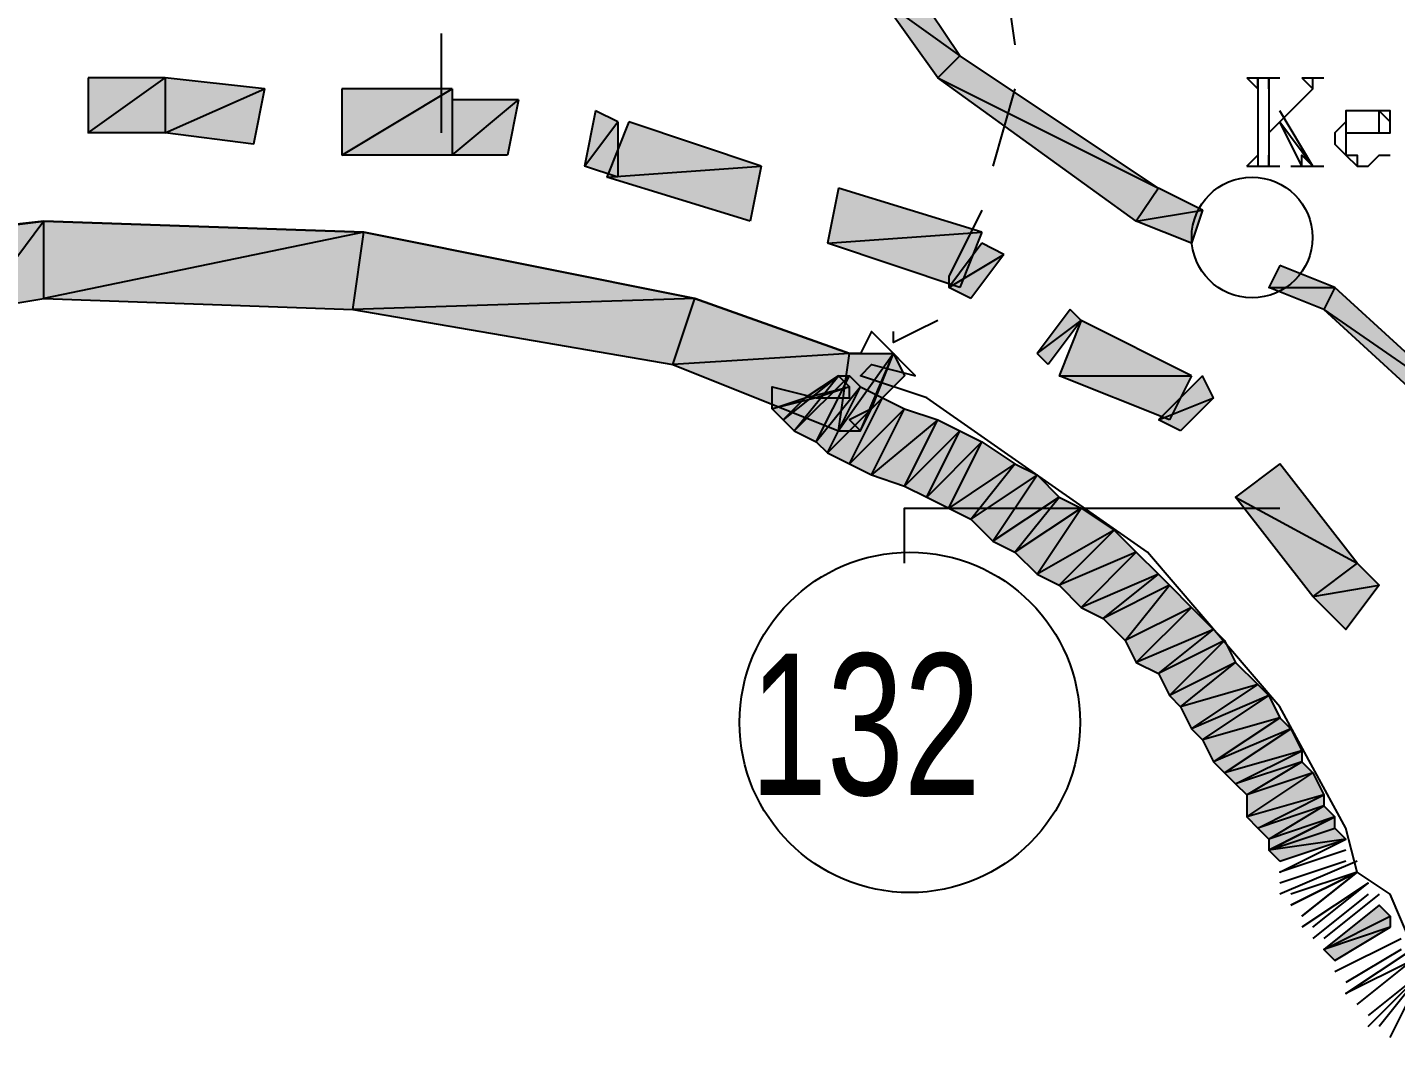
# Model space of a CAD drawing. Header units: millimetres. Extents: x 658 to 813, y 806 to 883.
# Drawn here: x 787.3032 to 787.6802, y 862.6274 to 862.9058 of the extents above; entities that cross this region are included whole.
import ezdxf

# ---------------------------------------------------------------- set-up
doc = ezdxf.new("R2010")
doc.units = ezdxf.units.MM
doc.header["$LTSCALE"] = 0.1
doc.linetypes.add('atContinuous2', pattern=[0])
for name, color, linetype in [('BATKAB', 7, 'Continuous'), ('KLEKTOR2', 7, 'Continuous'), ('LINK SN', 7, 'Continuous'), ('PANTAI', 7, 'Continuous'), ('pantai1', 7, 'Continuous'), ('RENC-JL-SN', 7, 'Continuous'), ('SYMBOL', 7, 'Continuous'), ('TEXT', 8, 'Continuous'), ('zat_Mask_solid', 7, 'Continuous')]:
    doc.layers.add(name, color=color, linetype=linetype)
doc.styles.add('Style2', font='arial.ttf', dxfattribs={"height": 0.2})

msp = doc.modelspace()

# ---------------------------------------------------------------- hatches: boundary and pattern name
at = {"layer": 'KLEKTOR2'}
h = msp.add_hatch(color=7, dxfattribs=at)
h.paths.add_polyline_path([(787.53879, 862.91619), (787.54791, 862.91619), (787.53879, 862.91315)], flags=16)
h.paths.add_polyline_path([(787.54791, 862.91619), (787.53879, 862.91315), (787.56007, 862.89795)])
for points in [[(787.64823, 862.84018), (787.64519, 862.8341), (787.66343, 862.8341)], [(787.64519, 862.8341), (787.66343, 862.8341), (787.66039, 862.82802)], [(787.66343, 862.8341), (787.66039, 862.82802), (787.69991, 862.80066)], [(787.66039, 862.82802), (787.69991, 862.80066), (787.69687, 862.79458)]]:
    msp.add_hatch(color=7, dxfattribs=at).paths.add_polyline_path(points)
at = {"layer": 'pantai1'}
h = msp.add_hatch(color=7, dxfattribs=at)
h.paths.add_polyline_path([(787.30774, 862.83106), (787.30774, 862.85234), (787.2895, 862.82802)], flags=17)
h.paths.add_polyline_path([(787.30774, 862.85234), (787.2895, 862.82802), (787.28342, 862.8493)])
h = msp.add_hatch(color=7, dxfattribs=at)
h.paths.add_polyline_path([(787.53271, 862.79458), (787.54183, 862.81586), (787.52663, 862.79458)], flags=17)
h.paths.add_polyline_path([(787.54183, 862.81586), (787.52663, 862.79458), (787.52967, 862.81586)], flags=17)
for points in [[(787.53575, 862.80066), (787.54183, 862.81586), (787.54487, 862.80978)], [(787.52055, 862.8037), (787.50839, 862.80066), (787.50839, 862.80674)], [(787.51751, 862.8037), (787.51143, 862.79762), (787.50839, 862.80066)], [(787.53575, 862.80066), (787.52967, 862.79762), (787.53271, 862.79458)], [(787.64519, 862.6821), (787.66039, 862.69122), (787.64215, 862.68514)], [(787.66343, 862.68818), (787.64519, 862.6821), (787.66039, 862.69122)], [(787.64519, 862.67906), (787.66343, 862.68514), (787.66343, 862.68818)], [(787.64519, 862.67906), (787.66343, 862.68818), (787.64519, 862.6821)], [(787.66647, 862.6821), (787.64519, 862.67906), (787.66343, 862.68514)], [(787.64823, 862.67602), (787.66647, 862.6821), (787.64519, 862.67906)], [(787.66343, 862.64866), (787.67863, 862.65778), (787.66039, 862.6517)]]:
    msp.add_hatch(color=7, dxfattribs=at).paths.add_polyline_path(points)
h = msp.add_hatch(color=7, dxfattribs=at)
h.paths.add_polyline_path([(787.52055, 862.79154), (787.52967, 862.80978), (787.51447, 862.79458)])
h.paths.add_polyline_path([(787.52967, 862.80978), (787.51447, 862.79458), (787.52663, 862.80978)], flags=17)
h = msp.add_hatch(color=7, dxfattribs=at)
h.paths.add_polyline_path([(787.65431, 862.70338), (787.63607, 862.6973), (787.65431, 862.70642)], flags=17)
h.paths.add_polyline_path([(787.63607, 862.6973), (787.65431, 862.70642), (787.63303, 862.70034)])
h = msp.add_hatch(color=7, dxfattribs=at)
h.paths.add_polyline_path([(787.66039, 862.69426), (787.63911, 862.68818), (787.65735, 862.70034)])
h.paths.add_polyline_path([(787.63911, 862.68818), (787.65735, 862.70034), (787.63911, 862.69426)], flags=17)
h = msp.add_hatch(color=7, dxfattribs=at)
h.paths.add_polyline_path([(787.66039, 862.69122), (787.64215, 862.68514), (787.66039, 862.69426)], flags=17)
h.paths.add_polyline_path([(787.64215, 862.68514), (787.66039, 862.69426), (787.63911, 862.68818)])
h = msp.add_hatch(color=7, dxfattribs=at)
h.paths.add_polyline_path([(787.67863, 862.65778), (787.66039, 862.6517), (787.67863, 862.66082)], flags=17)
h.paths.add_polyline_path([(787.66039, 862.6517), (787.67863, 862.66082), (787.67559, 862.66386)])
at = {"layer": 'RENC-JL-SN'}
h = msp.add_hatch(color=7, dxfattribs=at)
h.paths.add_polyline_path([(787.31991, 862.89186), (787.31991, 862.87666), (787.34119, 862.89186)], flags=16)
h.paths.add_polyline_path([(787.31991, 862.87666), (787.34119, 862.89186), (787.34119, 862.87666)])
h = msp.add_hatch(color=7, dxfattribs=at)
h.paths.add_polyline_path([(787.38983, 862.88882), (787.38983, 862.87058), (787.42023, 862.88882)], flags=16)
h.paths.add_polyline_path([(787.38983, 862.87058), (787.42023, 862.88882), (787.42023, 862.87058)])
h = msp.add_hatch(color=7, dxfattribs=at)
h.paths.add_polyline_path([(787.42023, 862.88578), (787.42023, 862.87058), (787.43847, 862.88578)], flags=16)
h.paths.add_polyline_path([(787.42023, 862.87058), (787.43847, 862.88578), (787.43543, 862.87058)])
h = msp.add_hatch(color=7, dxfattribs=at)
h.paths.add_polyline_path([(787.45975, 862.88274), (787.45671, 862.86754), (787.46583, 862.8797)])
h.paths.add_polyline_path([(787.45671, 862.86754), (787.46583, 862.8797), (787.46583, 862.8645)])
h = msp.add_hatch(color=7, dxfattribs=at)
h.paths.add_polyline_path([(787.46887, 862.8797), (787.46279, 862.8645), (787.50535, 862.86754)])
h.paths.add_polyline_path([(787.46279, 862.8645), (787.50535, 862.86754), (787.50231, 862.85234)])
h = msp.add_hatch(color=7, dxfattribs=at)
h.paths.add_polyline_path([(787.52663, 862.86146), (787.52359, 862.84626), (787.56615, 862.8493)])
h.paths.add_polyline_path([(787.52359, 862.84626), (787.56615, 862.8493), (787.56007, 862.8341)])
h = msp.add_hatch(color=7, dxfattribs=at)
h.paths.add_polyline_path([(787.56615, 862.84626), (787.55703, 862.8341), (787.57223, 862.84322)])
h.paths.add_polyline_path([(787.55703, 862.8341), (787.57223, 862.84322), (787.56311, 862.83106)])
h = msp.add_hatch(color=7, dxfattribs=at)
h.paths.add_polyline_path([(787.59047, 862.82802), (787.58135, 862.81586), (787.59351, 862.82498)])
h.paths.add_polyline_path([(787.58135, 862.81586), (787.59351, 862.82498), (787.58439, 862.81282)])
h = msp.add_hatch(color=7, dxfattribs=at)
h.paths.add_polyline_path([(787.59351, 862.82498), (787.58743, 862.80978), (787.62391, 862.80978)])
h.paths.add_polyline_path([(787.58743, 862.80978), (787.62391, 862.80978), (787.61783, 862.79762)])
h = msp.add_hatch(color=7, dxfattribs=at)
h.paths.add_polyline_path([(787.62695, 862.80978), (787.61479, 862.79762), (787.62999, 862.8037)])
h.paths.add_polyline_path([(787.61479, 862.79762), (787.62999, 862.8037), (787.62087, 862.79458)])
for points in [[(787.64823, 862.78546), (787.63607, 862.77634), (787.66951, 862.7581)], [(787.63607, 862.77634), (787.66951, 862.7581), (787.65735, 862.74898)], [(787.66951, 862.7581), (787.65735, 862.74898), (787.67559, 862.75202)], [(787.65735, 862.74898), (787.67559, 862.75202), (787.66647, 862.73986)]]:
    msp.add_hatch(color=7, dxfattribs=at).paths.add_polyline_path(points)
at = {"layer": 'zat_Mask_solid'}
for points in [[(787.53879, 862.91315), (787.56007, 862.89795), (787.55399, 862.89186)], [(787.56007, 862.89795), (787.55399, 862.89186), (787.61479, 862.86146)], [(787.34119, 862.89186), (787.34119, 862.87666), (787.36855, 862.88882)], [(787.55399, 862.89186), (787.61479, 862.86146), (787.60871, 862.85234)], [(787.34119, 862.87666), (787.36855, 862.88882), (787.36551, 862.87362)], [(787.61479, 862.86146), (787.60871, 862.85234), (787.62695, 862.85538)], [(787.60871, 862.85234), (787.62695, 862.85538), (787.62391, 862.84626)], [(787.39591, 862.8493), (787.30774, 862.83106), (787.30774, 862.85234)], [(787.39287, 862.82802), (787.39591, 862.8493), (787.30774, 862.83106)], [(787.48711, 862.83106), (787.39287, 862.82802), (787.39591, 862.8493)], [(787.48103, 862.81282), (787.48711, 862.83106), (787.39287, 862.82802)], [(787.52967, 862.81586), (787.48103, 862.81282), (787.48711, 862.83106)], [(787.52663, 862.79458), (787.52967, 862.81586), (787.48103, 862.81282)], [(787.51447, 862.79458), (787.52663, 862.80978), (787.51143, 862.79762)], [(787.51751, 862.8037), (787.52967, 862.80674), (787.52663, 862.80978)], [(787.53271, 862.80674), (787.52055, 862.79154), (787.52967, 862.80978)], [(787.52359, 862.7885), (787.53271, 862.80674), (787.52055, 862.79154)], [(787.52055, 862.8037), (787.52967, 862.8037), (787.52967, 862.80674)], [(787.53879, 862.8037), (787.52359, 862.7885), (787.53271, 862.80674)], [(787.52967, 862.78546), (787.53879, 862.8037), (787.52359, 862.7885)], [(787.54487, 862.80066), (787.52967, 862.78546), (787.53879, 862.8037)], [(787.53575, 862.78242), (787.54487, 862.80066), (787.52967, 862.78546)], [(787.55399, 862.79762), (787.53575, 862.78242), (787.54487, 862.80066)], [(787.54487, 862.77938), (787.55399, 862.79762), (787.53575, 862.78242)], [(787.56007, 862.79458), (787.54487, 862.77938), (787.55399, 862.79762)], [(787.55095, 862.77634), (787.56007, 862.79458), (787.54487, 862.77938)], [(787.56615, 862.79154), (787.55095, 862.77634), (787.56007, 862.79458)], [(787.55703, 862.7733), (787.56615, 862.79154), (787.55095, 862.77634)], [(787.57527, 862.78546), (787.55703, 862.7733), (787.56615, 862.79154)], [(787.56311, 862.77026), (787.57527, 862.78546), (787.55703, 862.7733)], [(787.58135, 862.78242), (787.56311, 862.77026), (787.57527, 862.78546)], [(787.56919, 862.76418), (787.58135, 862.78242), (787.56311, 862.77026)], [(787.58743, 862.77634), (787.56919, 862.76418), (787.58135, 862.78242)], [(787.57527, 862.76114), (787.58743, 862.77634), (787.56919, 862.76418)], [(787.59351, 862.7733), (787.57527, 862.76114), (787.58743, 862.77634)], [(787.58135, 862.75506), (787.59351, 862.7733), (787.57527, 862.76114)], [(787.60263, 862.76722), (787.58135, 862.75506), (787.59351, 862.7733)], [(787.58743, 862.75202), (787.60263, 862.76722), (787.58135, 862.75506)], [(787.60871, 862.76114), (787.58743, 862.75202), (787.60263, 862.76722)], [(787.59351, 862.74594), (787.60871, 862.76114), (787.58743, 862.75202)], [(787.61479, 862.75506), (787.59351, 862.74594), (787.60871, 862.76114)], [(787.59959, 862.7429), (787.61479, 862.75506), (787.59351, 862.74594)], [(787.61783, 862.75202), (787.59959, 862.7429), (787.61479, 862.75506)], [(787.60567, 862.73682), (787.61783, 862.75202), (787.59959, 862.7429)], [(787.62391, 862.74594), (787.60567, 862.73682), (787.61783, 862.75202)], [(787.60871, 862.73074), (787.62391, 862.74594), (787.60567, 862.73682)], [(787.62999, 862.73986), (787.60871, 862.73074), (787.62391, 862.74594)], [(787.61479, 862.7277), (787.62999, 862.73986), (787.60871, 862.73074)], [(787.63303, 862.73682), (787.61479, 862.7277), (787.62999, 862.73986)], [(787.61783, 862.72162), (787.63303, 862.73682), (787.61479, 862.7277)], [(787.63607, 862.73074), (787.61783, 862.72162), (787.63303, 862.73682)], [(787.62087, 862.71858), (787.63607, 862.73074), (787.61783, 862.72162)], [(787.64215, 862.72466), (787.62087, 862.71858), (787.63607, 862.73074)], [(787.62391, 862.7125), (787.64215, 862.72466), (787.62087, 862.71858)], [(787.64519, 862.72162), (787.62391, 862.7125), (787.64215, 862.72466)], [(787.62695, 862.70946), (787.64519, 862.72162), (787.62391, 862.7125)], [(787.64823, 862.71554), (787.62695, 862.70946), (787.64519, 862.72162)], [(787.62999, 862.70338), (787.64823, 862.71554), (787.62695, 862.70946)], [(787.65127, 862.7125), (787.62999, 862.70338), (787.64823, 862.71554)], [(787.63303, 862.70034), (787.65127, 862.7125), (787.62999, 862.70338)], [(787.65431, 862.70642), (787.63303, 862.70034), (787.65127, 862.7125)], [(787.63911, 862.69426), (787.65431, 862.70338), (787.63607, 862.6973)], [(787.65735, 862.70034), (787.63911, 862.69426), (787.65431, 862.70338)]]:
    msp.add_hatch(color=7, dxfattribs=at).paths.add_polyline_path(points)

# ---------------------------------------------------------------- linework, layer by layer
at = {"layer": 'BATKAB', "color": 7}
for points in [[(787.57223, 862.92227), (787.57527, 862.90099)], [(787.57527, 862.88882), (787.56919, 862.86754)], [(787.56615, 862.85538), (787.55703, 862.83714), (787.55703, 862.8341)], [(787.55399, 862.82498), (787.54791, 862.82194), (787.54183, 862.8189), (787.54183, 862.82194)]]:
    msp.add_lwpolyline(points, dxfattribs=at)
at = {"layer": 'KLEKTOR2', "color": 7}
for points in [[(787.54791, 862.91619), (787.53879, 862.91315), (787.56007, 862.89795), (787.54791, 862.91619)], [(787.53879, 862.91315), (787.56007, 862.89795), (787.55399, 862.89186), (787.53879, 862.91315)], [(787.56007, 862.89795), (787.55399, 862.89186), (787.61479, 862.86146), (787.56007, 862.89795)], [(787.55399, 862.89186), (787.61479, 862.86146), (787.60871, 862.85234), (787.55399, 862.89186)], [(787.61479, 862.86146), (787.60871, 862.85234), (787.62695, 862.85538), (787.61479, 862.86146)], [(787.60871, 862.85234), (787.62695, 862.85538), (787.62391, 862.84626), (787.60871, 862.85234)], [(787.64823, 862.84018), (787.64519, 862.8341)], [(787.64823, 862.84018), (787.64519, 862.8341), (787.66343, 862.8341), (787.64823, 862.84018)], [(787.64519, 862.8341), (787.66343, 862.8341), (787.66039, 862.82802), (787.64519, 862.8341)], [(787.66343, 862.8341), (787.66039, 862.82802), (787.69991, 862.80066), (787.66343, 862.8341)], [(787.66039, 862.82802), (787.69991, 862.80066), (787.69687, 862.79458), (787.66039, 862.82802)]]:
    msp.add_lwpolyline(points, dxfattribs=at)
at = {"layer": 'LINK SN', "color": 7}
for points in [[(787.41719, 862.90403), (787.41719, 862.87666)], [(787.54487, 862.7581), (787.54487, 862.7733), (787.64823, 862.7733)]]:
    msp.add_lwpolyline(points, dxfattribs=at)
at = {"layer": 'LINK SN', "color": 7, "linetype": 'atContinuous2'}
msp.add_circle((787.54631, 862.71424), 0.0469, dxfattribs=at)
at = {"layer": 'PANTAI', "color": 7}
for points in [[(787.54791, 862.80978), (787.53879, 862.8189), (787.53575, 862.82194), (787.53271, 862.81586), (787.52967, 862.81586), (787.48711, 862.83106), (787.39591, 862.8493), (787.30774, 862.85234), (787.28038, 862.8493), (787.26518, 862.84018), (787.21654, 862.83106), (787.16182, 862.84626), (787.14662, 862.84322), (787.14662, 862.83714), (787.1375, 862.82802), (787.1375, 862.82498), (787.10406, 862.82498), (787.07974, 862.80978), (787.06454, 862.80978), (787.05542, 862.8037), (787.0159, 862.79154)], [(787.68775, 862.64562), (787.67863, 862.6669), (787.66951, 862.67298), (787.66647, 862.68514), (787.64823, 862.71858), (787.61175, 862.76114), (787.55095, 862.8037), (787.53271, 862.80978), (787.53575, 862.81282), (787.54791, 862.80978)]]:
    msp.add_lwpolyline(points, dxfattribs=at)
at = {"layer": 'pantai1', "color": 7}
for points in [[(787.30774, 862.85234), (787.2895, 862.82802), (787.28342, 862.8493), (787.30774, 862.85234)], [(787.30774, 862.83106), (787.30774, 862.85234), (787.2895, 862.82802), (787.30774, 862.83106)], [(787.39591, 862.8493), (787.30774, 862.83106), (787.30774, 862.85234), (787.39591, 862.8493)], [(787.39287, 862.82802), (787.39591, 862.8493), (787.30774, 862.83106), (787.39287, 862.82802)], [(787.48711, 862.83106), (787.39287, 862.82802), (787.39591, 862.8493), (787.48711, 862.83106)], [(787.48103, 862.81282), (787.48711, 862.83106), (787.39287, 862.82802), (787.48103, 862.81282)], [(787.52967, 862.81586), (787.48103, 862.81282), (787.48711, 862.83106), (787.52967, 862.81586)], [(787.52663, 862.79458), (787.52967, 862.81586), (787.48103, 862.81282), (787.52663, 862.79458)], [(787.53271, 862.79458), (787.54183, 862.81586), (787.52663, 862.79458), (787.53271, 862.79458)], [(787.54183, 862.81586), (787.52663, 862.79458), (787.52967, 862.81586), (787.54183, 862.81586)], [(787.53575, 862.80066), (787.54183, 862.81586), (787.54487, 862.80978), (787.53575, 862.80066)], [(787.51447, 862.79458), (787.52663, 862.80978), (787.51143, 862.79762), (787.51447, 862.79458)], [(787.52055, 862.79154), (787.52967, 862.80978), (787.51447, 862.79458), (787.52055, 862.79154)], [(787.52967, 862.80978), (787.51447, 862.79458), (787.52663, 862.80978), (787.52967, 862.80978)], [(787.51751, 862.8037), (787.52967, 862.80674), (787.52663, 862.80978), (787.51751, 862.8037)], [(787.53271, 862.80674), (787.52055, 862.79154), (787.52967, 862.80978), (787.53271, 862.80674)], [(787.52055, 862.8037), (787.50839, 862.80066), (787.50839, 862.80674), (787.52055, 862.8037)], [(787.52359, 862.7885), (787.53271, 862.80674), (787.52055, 862.79154), (787.52359, 862.7885)], [(787.52055, 862.8037), (787.52967, 862.8037), (787.52967, 862.80674), (787.52055, 862.8037)], [(787.53879, 862.8037), (787.52359, 862.7885), (787.53271, 862.80674), (787.53879, 862.8037)], [(787.51751, 862.8037), (787.51143, 862.79762), (787.50839, 862.80066), (787.51751, 862.8037)], [(787.52967, 862.78546), (787.53879, 862.8037), (787.52359, 862.7885), (787.52967, 862.78546)], [(787.54487, 862.80066), (787.52967, 862.78546), (787.53879, 862.8037), (787.54487, 862.80066)], [(787.53575, 862.80066), (787.52967, 862.79762), (787.53271, 862.79458), (787.53575, 862.80066)], [(787.53575, 862.78242), (787.54487, 862.80066), (787.52967, 862.78546), (787.53575, 862.78242)], [(787.55399, 862.79762), (787.53575, 862.78242), (787.54487, 862.80066), (787.55399, 862.79762)], [(787.54487, 862.77938), (787.55399, 862.79762), (787.53575, 862.78242), (787.54487, 862.77938)], [(787.56007, 862.79458), (787.54487, 862.77938), (787.55399, 862.79762), (787.56007, 862.79458)], [(787.55095, 862.77634), (787.56007, 862.79458), (787.54487, 862.77938), (787.55095, 862.77634)], [(787.56615, 862.79154), (787.55095, 862.77634), (787.56007, 862.79458), (787.56615, 862.79154)], [(787.55703, 862.7733), (787.56615, 862.79154), (787.55095, 862.77634), (787.55703, 862.7733)], [(787.57527, 862.78546), (787.55703, 862.7733), (787.56615, 862.79154), (787.57527, 862.78546)], [(787.56311, 862.77026), (787.57527, 862.78546), (787.55703, 862.7733), (787.56311, 862.77026)], [(787.58135, 862.78242), (787.56311, 862.77026), (787.57527, 862.78546), (787.58135, 862.78242)], [(787.56919, 862.76418), (787.58135, 862.78242), (787.56311, 862.77026), (787.56919, 862.76418)], [(787.58743, 862.77634), (787.56919, 862.76418), (787.58135, 862.78242), (787.58743, 862.77634)], [(787.57527, 862.76114), (787.58743, 862.77634), (787.56919, 862.76418), (787.57527, 862.76114)], [(787.59351, 862.7733), (787.57527, 862.76114), (787.58743, 862.77634), (787.59351, 862.7733)], [(787.58135, 862.75506), (787.59351, 862.7733), (787.57527, 862.76114), (787.58135, 862.75506)], [(787.60263, 862.76722), (787.58135, 862.75506), (787.59351, 862.7733), (787.60263, 862.76722)], [(787.58743, 862.75202), (787.60263, 862.76722), (787.58135, 862.75506), (787.58743, 862.75202)], [(787.60871, 862.76114), (787.58743, 862.75202), (787.60263, 862.76722), (787.60871, 862.76114)], [(787.59351, 862.74594), (787.60871, 862.76114), (787.58743, 862.75202), (787.59351, 862.74594)], [(787.61479, 862.75506), (787.59351, 862.74594), (787.60871, 862.76114), (787.61479, 862.75506)], [(787.59959, 862.7429), (787.61479, 862.75506), (787.59351, 862.74594), (787.59959, 862.7429)], [(787.61783, 862.75202), (787.59959, 862.7429), (787.61479, 862.75506), (787.61783, 862.75202)], [(787.60567, 862.73682), (787.61783, 862.75202), (787.59959, 862.7429), (787.60567, 862.73682)], [(787.62391, 862.74594), (787.60567, 862.73682), (787.61783, 862.75202), (787.62391, 862.74594)], [(787.60871, 862.73074), (787.62391, 862.74594), (787.60567, 862.73682), (787.60871, 862.73074)], [(787.62999, 862.73986), (787.60871, 862.73074), (787.62391, 862.74594), (787.62999, 862.73986)], [(787.61479, 862.7277), (787.62999, 862.73986), (787.60871, 862.73074), (787.61479, 862.7277)], [(787.63303, 862.73682), (787.61479, 862.7277), (787.62999, 862.73986), (787.63303, 862.73682)], [(787.61783, 862.72162), (787.63303, 862.73682), (787.61479, 862.7277), (787.61783, 862.72162)], [(787.63607, 862.73074), (787.61783, 862.72162), (787.63303, 862.73682), (787.63607, 862.73074)], [(787.62087, 862.71858), (787.63607, 862.73074), (787.61783, 862.72162), (787.62087, 862.71858)], [(787.64215, 862.72466), (787.62087, 862.71858), (787.63607, 862.73074), (787.64215, 862.72466)], [(787.62391, 862.7125), (787.64215, 862.72466), (787.62087, 862.71858), (787.62391, 862.7125)], [(787.64519, 862.72162), (787.62391, 862.7125), (787.64215, 862.72466), (787.64519, 862.72162)], [(787.62695, 862.70946), (787.64519, 862.72162), (787.62391, 862.7125), (787.62695, 862.70946)], [(787.64823, 862.71554), (787.62695, 862.70946), (787.64519, 862.72162), (787.64823, 862.71554)], [(787.62999, 862.70338), (787.64823, 862.71554), (787.62695, 862.70946), (787.62999, 862.70338)], [(787.65127, 862.7125), (787.62999, 862.70338), (787.64823, 862.71554), (787.65127, 862.7125)], [(787.63303, 862.70034), (787.65127, 862.7125), (787.62999, 862.70338), (787.63303, 862.70034)], [(787.65431, 862.70642), (787.63303, 862.70034), (787.65127, 862.7125), (787.65431, 862.70642)], [(787.63607, 862.6973), (787.65431, 862.70642), (787.63303, 862.70034), (787.63607, 862.6973)], [(787.65431, 862.70338), (787.63607, 862.6973), (787.65431, 862.70642), (787.65431, 862.70338)], [(787.63911, 862.69426), (787.65431, 862.70338), (787.63607, 862.6973), (787.63911, 862.69426)], [(787.65735, 862.70034), (787.63911, 862.69426), (787.65431, 862.70338), (787.65735, 862.70034)], [(787.66039, 862.69426), (787.63911, 862.68818), (787.65735, 862.70034), (787.66039, 862.69426)], [(787.63911, 862.68818), (787.65735, 862.70034), (787.63911, 862.69426), (787.63911, 862.68818)], [(787.64215, 862.68514), (787.66039, 862.69426), (787.63911, 862.68818), (787.64215, 862.68514)], [(787.66039, 862.69122), (787.64215, 862.68514), (787.66039, 862.69426), (787.66039, 862.69122)], [(787.64519, 862.6821), (787.66039, 862.69122), (787.64215, 862.68514), (787.64519, 862.6821)], [(787.66343, 862.68818), (787.64519, 862.6821), (787.66039, 862.69122), (787.66343, 862.68818)], [(787.64519, 862.67906), (787.66343, 862.68514), (787.66343, 862.68818), (787.64519, 862.67906)], [(787.64519, 862.67906), (787.66343, 862.68818), (787.64519, 862.6821), (787.64519, 862.67906)], [(787.66647, 862.6821), (787.64519, 862.67906), (787.66343, 862.68514), (787.66647, 862.6821)], [(787.64823, 862.67602), (787.66647, 862.6821), (787.64519, 862.67906), (787.64823, 862.67602)], [(787.66647, 862.67906), (787.64823, 862.67298), (787.66647, 862.6821)], [(787.66951, 862.67602), (787.64823, 862.6669)], [(787.66647, 862.67602), (787.64823, 862.66994)], [(787.65127, 862.66386), (787.66951, 862.67298), (787.65127, 862.66386)], [(787.66951, 862.67298), (787.65127, 862.6669)], [(787.65431, 862.66082), (787.66951, 862.67298), (787.65431, 862.66082)], [(787.65735, 862.65778), (787.67255, 862.66994), (787.65431, 862.65778)], [(787.67255, 862.6669), (787.65735, 862.65474)], [(787.67559, 862.6669), (787.66039, 862.65474)], [(787.66039, 862.6517), (787.67863, 862.66082), (787.67559, 862.66386), (787.66039, 862.6517)], [(787.67863, 862.65778), (787.66039, 862.6517), (787.67863, 862.66082), (787.67863, 862.65778)], [(787.66343, 862.64866), (787.67863, 862.65778), (787.66039, 862.6517), (787.66343, 862.64866)], [(787.66343, 862.64866), (787.67863, 862.65778)], [(787.66343, 862.64562), (787.68167, 862.65474)], [(787.66951, 862.6365), (787.68471, 862.64866), (787.66647, 862.63954), (787.68471, 862.6517)], [(787.68167, 862.6517), (787.66647, 862.64258)], [(787.67255, 862.63042), (787.68775, 862.64562), (787.67255, 862.63346)], [(787.67863, 862.62738), (787.68775, 862.64562), (787.67559, 862.63042)]]:
    msp.add_lwpolyline(points, dxfattribs=at)
at = {"layer": 'RENC-JL-SN', "color": 7, "linetype": 'atContinuous2'}
for p, q in [((787.38983, 862.88882), (787.38983, 862.87058)), ((787.38983, 862.87058), (787.42023, 862.88882)), ((787.42023, 862.88882), (787.38983, 862.88882)), ((787.38983, 862.87058), (787.42023, 862.88882)), ((787.42023, 862.88882), (787.42023, 862.87058)), ((787.42023, 862.88578), (787.42023, 862.87058)), ((787.42023, 862.87058), (787.43847, 862.88578)), ((787.43847, 862.88578), (787.42023, 862.88578)), ((787.42023, 862.87058), (787.43847, 862.88578)), ((787.43847, 862.88578), (787.43543, 862.87058)), ((787.45975, 862.88274), (787.45671, 862.86754)), ((787.46583, 862.8797), (787.45975, 862.88274)), ((787.45671, 862.86754), (787.46583, 862.8797)), ((787.45671, 862.86754), (787.46583, 862.8797)), ((787.46887, 862.8797), (787.46279, 862.8645)), ((787.46583, 862.8797), (787.46583, 862.8645)), ((787.50535, 862.86754), (787.46887, 862.8797)), ((787.42023, 862.87058), (787.38983, 862.87058)), ((787.43543, 862.87058), (787.42023, 862.87058)), ((787.46583, 862.8645), (787.45671, 862.86754)), ((787.46279, 862.8645), (787.50535, 862.86754)), ((787.46279, 862.8645), (787.50535, 862.86754)), ((787.50535, 862.86754), (787.50231, 862.85234)), ((787.50231, 862.85234), (787.46279, 862.8645)), ((787.52663, 862.86146), (787.52359, 862.84626)), ((787.56615, 862.8493), (787.52663, 862.86146)), ((787.52359, 862.84626), (787.56615, 862.8493)), ((787.52359, 862.84626), (787.56615, 862.8493)), ((787.56615, 862.8493), (787.56007, 862.8341)), ((787.56007, 862.8341), (787.52359, 862.84626)), ((787.56615, 862.84626), (787.55703, 862.8341)), ((787.55703, 862.8341), (787.57223, 862.84322)), ((787.55703, 862.8341), (787.57223, 862.84322)), ((787.57223, 862.84322), (787.56311, 862.83106)), ((787.57223, 862.84322), (787.56615, 862.84626)), ((787.56311, 862.83106), (787.55703, 862.8341)), ((787.59047, 862.82802), (787.58135, 862.81586)), ((787.59351, 862.82498), (787.59047, 862.82802)), ((787.58135, 862.81586), (787.59351, 862.82498)), ((787.58135, 862.81586), (787.59351, 862.82498)), ((787.59351, 862.82498), (787.58439, 862.81282)), ((787.59351, 862.82498), (787.58743, 862.80978)), ((787.62391, 862.80978), (787.59351, 862.82498)), ((787.58439, 862.81282), (787.58135, 862.81586)), ((787.58743, 862.80978), (787.62391, 862.80978)), ((787.58743, 862.80978), (787.62391, 862.80978)), ((787.61783, 862.79762), (787.58743, 862.80978)), ((787.62695, 862.80978), (787.61479, 862.79762)), ((787.62391, 862.80978), (787.61783, 862.79762)), ((787.62999, 862.8037), (787.62695, 862.80978)), ((787.61479, 862.79762), (787.62999, 862.8037)), ((787.61479, 862.79762), (787.62999, 862.8037)), ((787.62999, 862.8037), (787.62087, 862.79458)), ((787.62087, 862.79458), (787.61479, 862.79762))]:
    msp.add_line(p, q, dxfattribs=at)
at = {"layer": 'RENC-JL-SN', "color": 7}
for points in [[(787.31991, 862.89186), (787.31991, 862.87666), (787.34119, 862.89186), (787.31991, 862.89186)], [(787.31991, 862.87666), (787.34119, 862.89186), (787.34119, 862.87666), (787.31991, 862.87666)], [(787.34119, 862.89186), (787.34119, 862.87666), (787.36855, 862.88882), (787.34119, 862.89186)], [(787.34119, 862.87666), (787.36855, 862.88882), (787.36551, 862.87362), (787.34119, 862.87666)], [(787.64823, 862.78546), (787.63607, 862.77634), (787.66951, 862.7581), (787.64823, 862.78546)], [(787.63607, 862.77634), (787.66951, 862.7581), (787.65735, 862.74898), (787.63607, 862.77634)], [(787.66951, 862.7581), (787.65735, 862.74898), (787.67559, 862.75202), (787.66951, 862.7581)], [(787.65735, 862.74898), (787.67559, 862.75202), (787.66647, 862.73986), (787.65735, 862.74898)]]:
    msp.add_lwpolyline(points, dxfattribs=at)
at = {"layer": 'SYMBOL', "color": 7, "linetype": 'atContinuous2'}
msp.add_circle((787.6406, 862.84786), 0.01664, dxfattribs=at)
at = {"layer": 'TEXT', "color": 7}
for points in [[(787.63911, 862.89186), (787.64823, 862.89186)], [(787.63911, 862.89186), (787.64215, 862.88882), (787.64215, 862.89186)], [(787.64215, 862.89186), (787.64215, 862.86754)], [(787.64519, 862.89186), (787.64519, 862.86754)], [(787.64519, 862.89186), (787.64519, 862.88882), (787.64519, 862.89186)], [(787.65431, 862.89186), (787.66039, 862.89186)], [(787.65431, 862.89186), (787.65735, 862.88882), (787.65735, 862.89186)], [(787.64215, 862.88882), (787.64215, 862.87058)], [(787.65735, 862.88882), (787.64519, 862.87666)], [(787.65431, 862.86754), (787.64823, 862.8797), (787.65735, 862.86754), (787.64823, 862.88274)], [(787.66647, 862.87666), (787.67863, 862.87666), (787.67863, 862.8797), (787.67863, 862.88274), (787.67559, 862.88274), (787.67255, 862.88274), (787.66951, 862.88274), (787.66647, 862.88274), (787.66647, 862.8797), (787.66343, 862.87666), (787.66343, 862.87362), (787.66647, 862.87058), (787.66951, 862.86754), (787.67255, 862.86754), (787.67559, 862.87058), (787.67863, 862.87058)], [(787.66951, 862.88274), (787.66647, 862.88274), (787.66647, 862.87666), (787.66647, 862.87362), (787.66647, 862.87058), (787.66951, 862.87058), (787.66951, 862.86754)], [(787.67559, 862.87666), (787.67559, 862.8797), (787.67559, 862.88274), (787.67255, 862.88274)], [(787.67863, 862.87666), (787.67863, 862.8797), (787.67559, 862.88274)], [(787.66647, 862.8797), (787.66647, 862.87666), (787.66647, 862.87362), (787.66647, 862.87058)], [(787.63911, 862.86754), (787.64215, 862.87058), (787.64215, 862.86754)], [(787.64519, 862.87058), (787.64519, 862.86754), (787.64519, 862.87058)], [(787.65431, 862.86754), (787.65431, 862.87058), (787.65735, 862.86754)], [(787.63911, 862.86754), (787.64823, 862.86754)], [(787.65127, 862.86754), (787.66039, 862.86754)]]:
    msp.add_lwpolyline(points, dxfattribs=at)

# ---------------------------------------------------------------- texts
at = {"layer": 'LINK SN', "color": 7, "style": 'Style2', "width": 0.7}
msp.add_text('132', height=0.038913, rotation=0.0006, dxfattribs=at).set_placement((787.50231, 862.69426))

doc.saveas('drawing.dxf')
